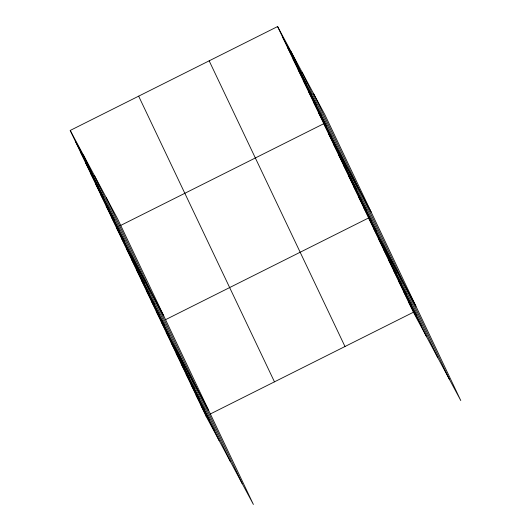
<?xml version="1.0" encoding="UTF-8"?>
<svg xmlns="http://www.w3.org/2000/svg" width="531" height="531" viewBox="0 0 531 531"><rect width="100%" height="100%" fill="white"/><g stroke="black" fill="none" stroke-linecap="round" stroke-linejoin="round"><path stroke-width="0.8" d="M70.218 130.447L117.577 218.772L253.393 504.45L206.035 416.125L70.218 130.447L277.607 26.55L324.965 114.875L460.782 400.553L413.423 312.228L277.607 26.55M117.836 226.856L116.395 227.58L163.754 315.905M119.999 225.775L323.784 123.683L371.142 212.002M162.652 321.129L161.212 321.852L208.57 410.178M165.533 319.689L368.607 217.956L415.965 306.274M206.035 416.125L207.475 415.408M210.356 413.961L413.423 312.228M282.738 37.343L295.867 61.828M287.868 48.135L300.997 72.621M292.999 58.928L306.128 83.413M298.13 69.72L311.259 94.199M303.261 80.513L316.39 104.992M308.392 91.305L321.52 115.785M313.522 102.098L326.651 126.577M318.653 112.891L331.782 137.37M328.769 134.157L341.898 158.636M333.747 144.631L346.876 169.117M338.725 155.105L351.854 179.591M343.703 165.579L356.832 190.065M348.688 176.053L361.817 200.539M353.666 186.527L366.795 211.013M358.644 197.008L371.773 221.487M363.622 207.482L376.751 231.961M373.585 228.43L386.714 252.915M378.563 238.904L391.692 263.389M383.548 249.378L396.67 273.863M388.526 259.851L401.655 284.337M393.504 270.325L406.633 294.811M398.482 280.806L411.611 305.285M403.467 291.28L416.589 315.759M408.445 301.754L421.574 326.24M75.349 141.239L88.478 165.725M80.48 152.032L93.609 176.518M85.61 162.825L98.739 187.31M90.741 173.617L103.87 198.103M95.872 184.41L109.001 208.895M101.003 195.202L114.132 219.688M106.134 205.995L119.263 230.481M111.264 216.787L124.393 241.273M121.373 238.054L134.502 262.54M126.351 248.528L139.48 273.014M131.336 259.002L144.465 283.488M136.314 269.482L149.443 293.962M141.292 279.956L154.421 304.436M146.271 290.43L159.4 314.91M151.255 300.904L164.384 325.39M156.233 311.378L169.362 335.864M166.196 332.326L179.319 356.812M171.174 342.8L184.303 367.286M176.153 353.281L189.282 377.76M181.131 363.755L194.26 388.234M186.115 374.229L199.238 398.715M191.094 384.703L204.223 409.189M196.072 395.177L209.201 419.663M201.05 405.651L214.179 430.137M313.675 93.808L449.485 379.486M302.033 72.103L437.849 357.781M290.736 51.036L426.552 336.714M209.168 60.839L344.984 346.517M138.657 96.164L274.474 381.842M106.28 197.705L242.096 483.383M94.644 176L230.454 461.678M83.347 154.933L219.157 440.611"/></g></svg>
